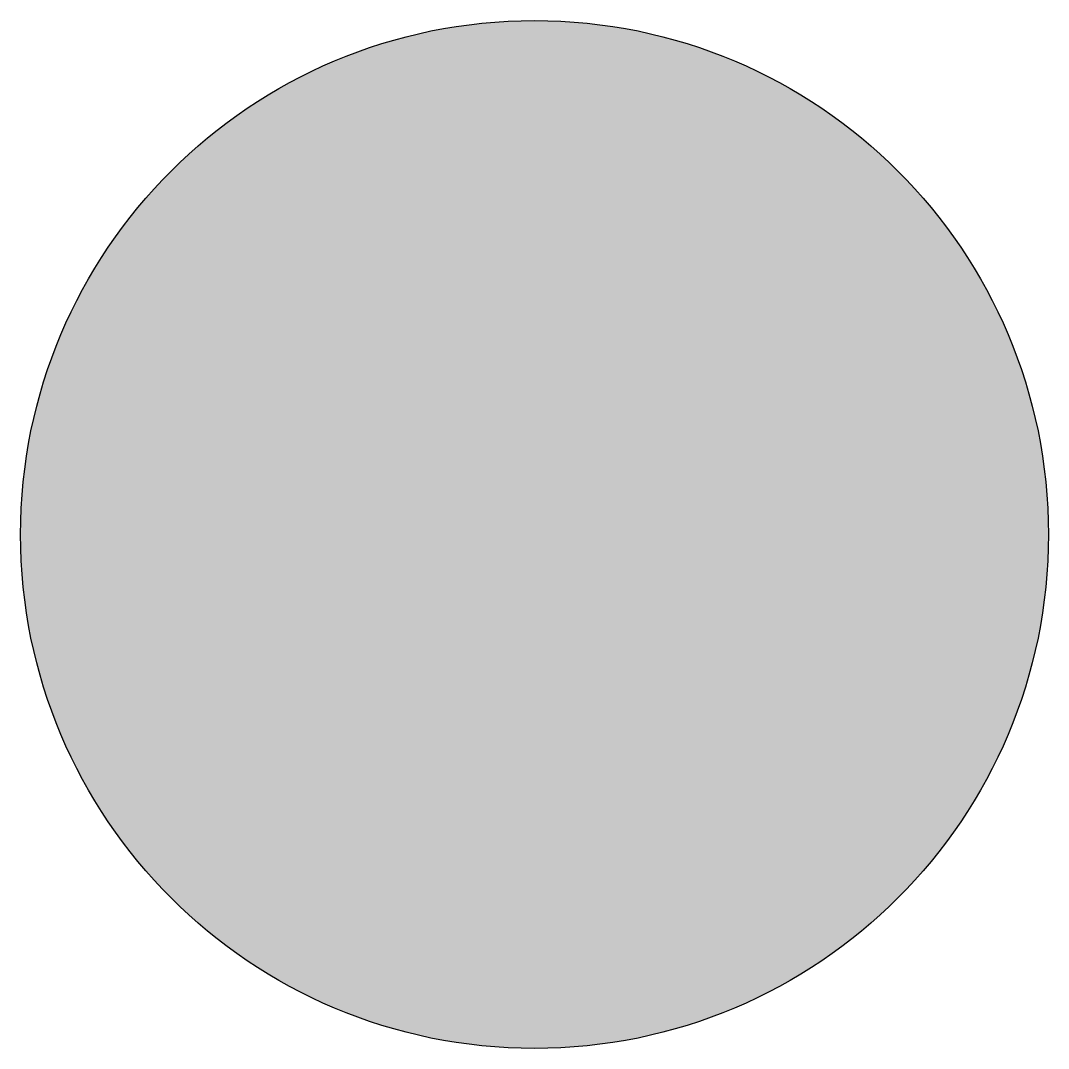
# Model space of a CAD drawing. Header units: millimetres. Extents: x -0.55 to 0.55, y -0.55 to 0.55.
import ezdxf

# ---------------------------------------------------------------- set-up
doc = ezdxf.new("R2010")
doc.units = ezdxf.units.MM
doc.layers.add('Dibujo', color=7, linetype='Continuous')

msp = doc.modelspace()

# ---------------------------------------------------------------- hatches: boundary and pattern name
at = {"layer": 'Dibujo'}
h = msp.add_hatch(color=256, dxfattribs=at)
h.dxf.hatch_style = 1
h.paths.add_polyline_path([(-0.55, 0, 1), (0.55, 0, 1)])

# ---------------------------------------------------------------- linework, layer by layer
msp.add_circle((0, 0), 0.55, dxfattribs=at)

doc.saveas('drawing.dxf')
